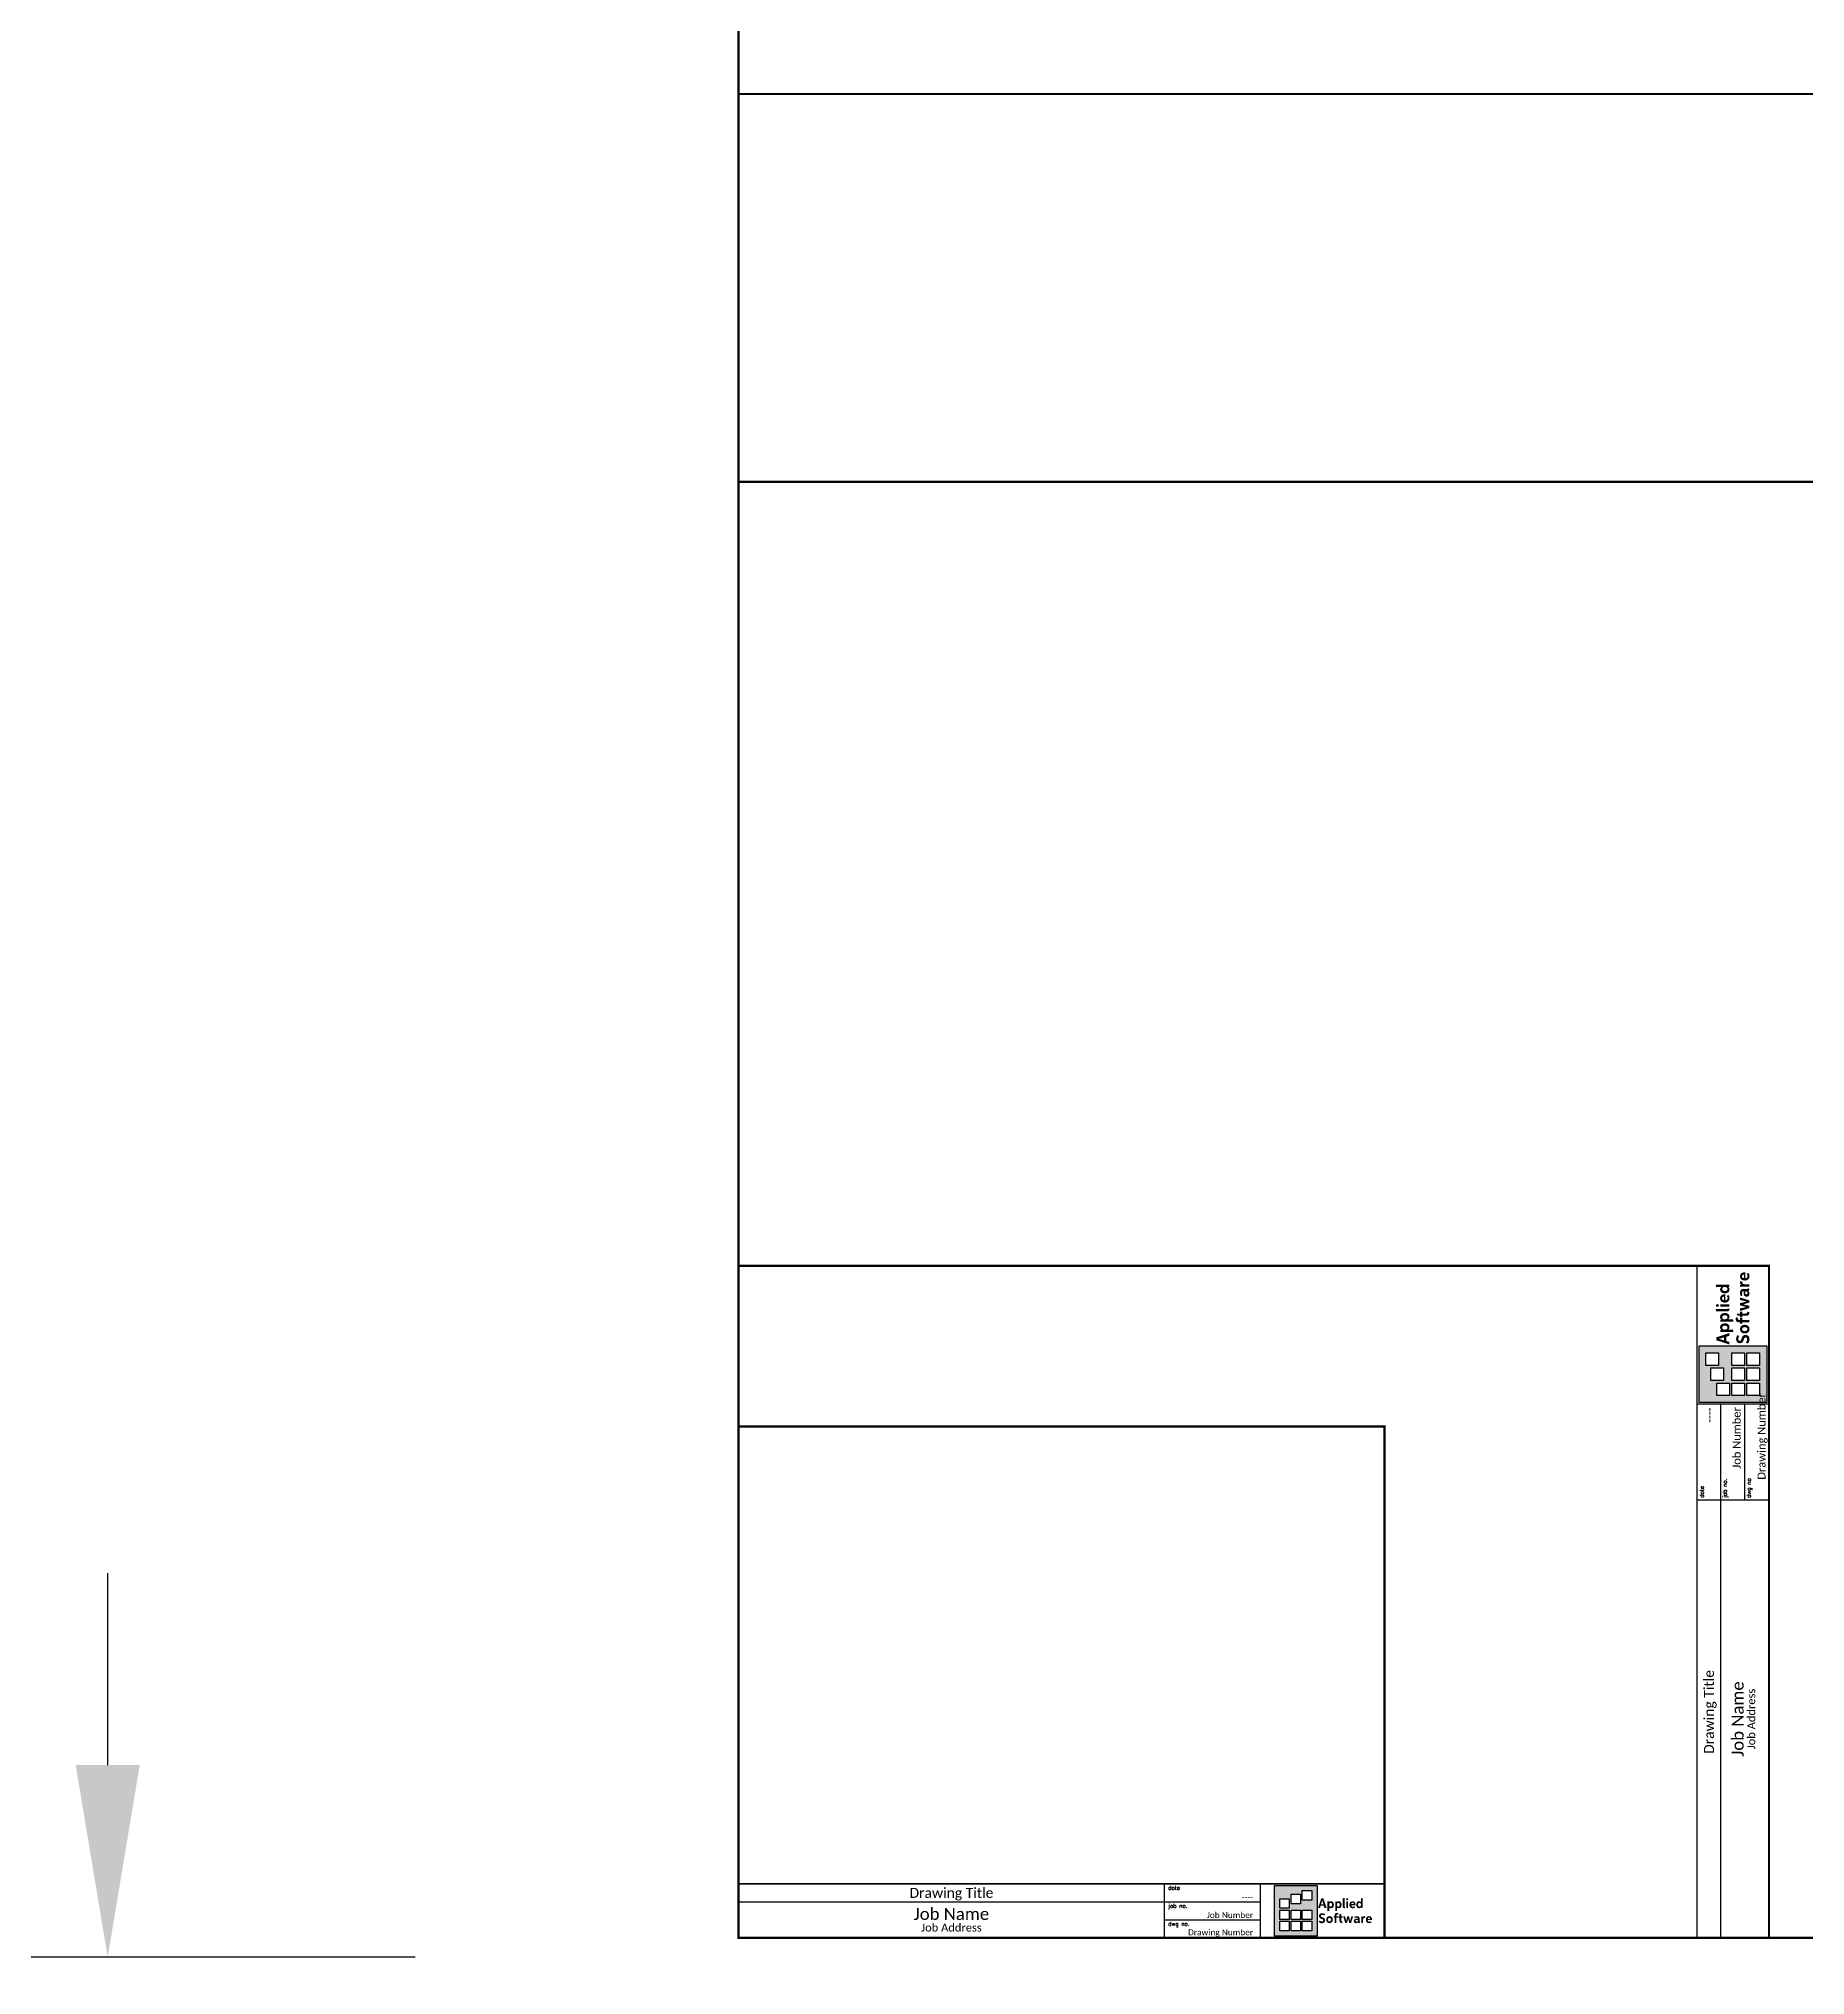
# Model space of a CAD drawing. Header units: inches. Extents: x -109 to 89, y -30 to 75.
# Drawn here: x -9.83 to 17.77, y 14.84 to 45.1 of the extents above; entities that cross this region are included whole.
import ezdxf
from ezdxf.enums import TextEntityAlignment as Align

# ---------------------------------------------------------------- set-up
doc = ezdxf.new("R2010")
doc.units = ezdxf.units.IN
doc.header["$LTSCALE"] = 0.25
doc.header["$MEASUREMENT"] = 0
doc.layers.add('ANNO-TTLB', color=7, linetype='Continuous')
doc.layers.add('ANNO-TTLB-TXT', color=8, linetype='Continuous')
doc.styles.add('AnnoText', font='calibri.ttf')
doc.styles.add('ROMANS', font='romans')
doc.styles.add('TTLB-Text', font='romans.shx')
doc.dimstyles.new('Tags', dxfattribs={"dimscale": 48, "dimtxt": 0.09375, "dimasz": 0.0625, "dimexe": 0.09375, "dimexo": 0.09375, "dimgap": 0.09, "dimtad": 0, "dimdec": 3, "dimzin": 0, "dimdsep": 46, "dimlunit": 4, "dimtxsty": 'ROMANS', "dimcen": 0, "dimadec": 0, "dimazin": 0, "dimtfac": 1, "dimtdec": 3, "dimtofl": 0, "dimtmove": 0, "dimatfit": 3, "dimfxl": 1, "dimfrac": 2, "dimtolj": 1, "dimtzin": 0, "dimarcsym": 0})

# ---------------------------------------------------------------- blocks, each defined once
blk = doc.blocks.new('*D11')
at = {"color": 0, "lineweight": -2, "transparency": 16777216}
for p, q in [((-8.756, 18.125), (-8.756, 21.125)), ((-3.949, 15.125), (-13.256, 15.125)), ((-21.809, 6.122), (-4.256, 6.122)), ((-8.756, 3.122), (-8.756, 0.122))]:
    blk.add_line(p, q, dxfattribs=at)
at = {"color": 0, "transparency": 16777216}
for points in [[(-9.256, 18.125), (-8.256, 18.125), (-8.756, 15.125)], [(-9.256, 3.122), (-8.256, 3.122), (-8.756, 6.122)]]:
    blk.add_solid(points, dxfattribs=at)
at = {"layer": 'Defpoints', "color": 0, "transparency": 16777216}
for p in [(0.551, 15.125), (-26.309, 6.122), (-8.756, 6.122)]:
    blk.add_point(p, dxfattribs=at)
at = {"color": 0, "transparency": 16777216, "insert": (-8.756, -7.305), "char_height": 4.5, "attachment_point": 5, "rotation": 90, "style": 'ROMANS'}
blk.add_mtext('\\A1;9"', dxfattribs=at)
blk = doc.blocks.new('CompanyLogo')
at = {"true_color": 0xd9531e}
h = blk.add_hatch(color=32, dxfattribs=at)
h.dxf.hatch_style = 1
h.paths.add_polyline_path([(0.932, 1.115), (0, 1.115), (0, 0), (0.932, 0)])
h.paths.add_polyline_path([(0.319, 0.822), (0.319, 0.614), (0.112, 0.614), (0.112, 0.822)], flags=16)
h.paths.add_polyline_path([(0.36, 0.921), (0.568, 0.921), (0.568, 0.713), (0.36, 0.713)], flags=16)
h.paths.add_polyline_path([(0.319, 0.575), (0.319, 0.367), (0.112, 0.367), (0.112, 0.575)], flags=16)
h.paths.add_polyline_path([(0.608, 1.002), (0.816, 1.002), (0.816, 0.794), (0.608, 0.794)], flags=16)
h.paths.add_polyline_path([(0.36, 0.575), (0.568, 0.575), (0.568, 0.367), (0.36, 0.367)], flags=16)
h.paths.add_polyline_path([(0.608, 0.575), (0.816, 0.575), (0.816, 0.367), (0.608, 0.367)], flags=16)
h.paths.add_polyline_path([(0.319, 0.327), (0.319, 0.12), (0.112, 0.12), (0.112, 0.327)], flags=16)
h.paths.add_polyline_path([(0.36, 0.327), (0.568, 0.327), (0.568, 0.12), (0.36, 0.12)], flags=16)
h.paths.add_polyline_path([(0.608, 0.327), (0.816, 0.327), (0.816, 0.12), (0.608, 0.12)], flags=16)
h = blk.add_hatch(color=256)
h.paths.add_polyline_path([(1.022, 0.703), (1.047, 0.787), (1.072, 0.703)])
h.paths.add_polyline_path([(1.097, 0.617), (1.143, 0.617), (1.072, 0.831), (1.024, 0.831), (0.954, 0.617), (0.997, 0.617), (1.012, 0.668), (1.082, 0.668)])
h = blk.add_hatch(color=256)
edge = h.paths.add_edge_path()
edge.add_spline(control_points=[(1.265, 0.692), (1.265, 0.667), (1.252, 0.649), (1.232, 0.649), (1.21, 0.649), (1.199, 0.667), (1.199, 0.692), (1.199, 0.714), (1.209, 0.735), (1.231, 0.735), (1.252, 0.735), (1.265, 0.717), (1.265, 0.692)], knot_values=[0, 0, 0, 0, 1, 1, 1, 2, 2, 2, 3, 3, 3, 4, 4, 4, 4], degree=3, periodic=0)
edge = h.paths.add_edge_path()
edge.add_spline(control_points=[(1.193, 0.767), (1.193, 0.767), (1.162, 0.767), (1.162, 0.767), (1.162, 0.767), (1.162, 0.55), (1.162, 0.55), (1.162, 0.55), (1.2, 0.557), (1.2, 0.557), (1.2, 0.557), (1.2, 0.631), (1.2, 0.631), (1.21, 0.619), (1.225, 0.614), (1.242, 0.614), (1.284, 0.614), (1.303, 0.65), (1.303, 0.69), (1.303, 0.738), (1.279, 0.77), (1.241, 0.77), (1.222, 0.77), (1.205, 0.763), (1.196, 0.748), (1.196, 0.748), (1.193, 0.767), (1.193, 0.767)], knot_values=[0, 0, 0, 0, 1, 1, 1, 2, 2, 2, 3, 3, 3, 4, 4, 4, 5, 5, 5, 6, 6, 6, 7, 7, 7, 8, 8, 8, 9, 9, 9, 9], degree=3, periodic=0)
h = blk.add_hatch(color=256)
edge = h.paths.add_edge_path()
edge.add_spline(control_points=[(1.434, 0.692), (1.434, 0.667), (1.422, 0.649), (1.401, 0.649), (1.38, 0.649), (1.369, 0.667), (1.369, 0.692), (1.369, 0.714), (1.378, 0.735), (1.401, 0.735), (1.421, 0.735), (1.434, 0.717), (1.434, 0.692)], knot_values=[0, 0, 0, 0, 1, 1, 1, 2, 2, 2, 3, 3, 3, 4, 4, 4, 4], degree=3, periodic=0)
edge = h.paths.add_edge_path()
edge.add_spline(control_points=[(1.363, 0.767), (1.363, 0.767), (1.332, 0.767), (1.332, 0.767), (1.332, 0.767), (1.332, 0.55), (1.332, 0.55), (1.332, 0.55), (1.37, 0.557), (1.37, 0.557), (1.37, 0.557), (1.37, 0.631), (1.37, 0.631), (1.38, 0.619), (1.395, 0.614), (1.411, 0.614), (1.454, 0.614), (1.472, 0.65), (1.472, 0.69), (1.472, 0.738), (1.449, 0.77), (1.41, 0.77), (1.392, 0.77), (1.375, 0.763), (1.366, 0.748), (1.366, 0.748), (1.363, 0.767), (1.363, 0.767)], knot_values=[0, 0, 0, 0, 1, 1, 1, 2, 2, 2, 3, 3, 3, 4, 4, 4, 5, 5, 5, 6, 6, 6, 7, 7, 7, 8, 8, 8, 9, 9, 9, 9], degree=3, periodic=0)
h = blk.add_hatch(color=256)
edge = h.paths.add_edge_path()
edge.add_spline(control_points=[(1.498, 0.652), (1.498, 0.626), (1.52, 0.614), (1.542, 0.614), (1.542, 0.614), (1.547, 0.646), (1.547, 0.646), (1.539, 0.65), (1.537, 0.656), (1.537, 0.669), (1.537, 0.669), (1.537, 0.841), (1.537, 0.841), (1.537, 0.841), (1.498, 0.834), (1.498, 0.834), (1.498, 0.834), (1.498, 0.652), (1.498, 0.652)], knot_values=[0, 0, 0, 0, 1, 1, 1, 2, 2, 2, 3, 3, 3, 4, 4, 4, 5, 5, 5, 6, 6, 6, 6], degree=3, periodic=0)
h = blk.add_hatch(color=256)
h.paths.add_polyline_path([(1.579, 0.617), (1.617, 0.617), (1.617, 0.767), (1.579, 0.767)])
edge = h.paths.add_edge_path()
edge.add_spline(control_points=[(1.596, 0.789), (1.609, 0.789), (1.62, 0.8), (1.62, 0.813), (1.62, 0.826), (1.609, 0.837), (1.596, 0.837), (1.583, 0.837), (1.572, 0.826), (1.572, 0.813), (1.572, 0.8), (1.583, 0.789), (1.596, 0.789)], knot_values=[0, 0, 0, 0, 1, 1, 1, 2, 2, 2, 3, 3, 3, 4, 4, 4, 4], degree=3, periodic=0)
h = blk.add_hatch(color=256)
edge = h.paths.add_edge_path()
edge.add_spline(control_points=[(1.683, 0.706), (1.685, 0.726), (1.697, 0.738), (1.713, 0.738), (1.73, 0.738), (1.74, 0.724), (1.742, 0.706), (1.742, 0.706), (1.683, 0.706), (1.683, 0.706)], knot_values=[0, 0, 0, 0, 1, 1, 1, 2, 2, 2, 3, 3, 3, 3], degree=3, periodic=0)
edge = h.paths.add_edge_path()
edge.add_spline(control_points=[(1.771, 0.634), (1.771, 0.634), (1.754, 0.659), (1.754, 0.659), (1.744, 0.651), (1.732, 0.645), (1.719, 0.645), (1.698, 0.645), (1.684, 0.659), (1.682, 0.681), (1.682, 0.681), (1.779, 0.681), (1.779, 0.681), (1.78, 0.684), (1.78, 0.69), (1.78, 0.694), (1.78, 0.738), (1.755, 0.77), (1.714, 0.77), (1.674, 0.77), (1.643, 0.741), (1.643, 0.691), (1.643, 0.64), (1.676, 0.614), (1.716, 0.614), (1.737, 0.614), (1.757, 0.621), (1.771, 0.634)], knot_values=[0, 0, 0, 0, 1, 1, 1, 2, 2, 2, 3, 3, 3, 4, 4, 4, 5, 5, 5, 6, 6, 6, 7, 7, 7, 8, 8, 8, 9, 9, 9, 9], degree=3, periodic=0)
h = blk.add_hatch(color=256)
edge = h.paths.add_edge_path()
edge.add_spline(control_points=[(1.868, 0.649), (1.847, 0.649), (1.834, 0.666), (1.834, 0.692), (1.834, 0.717), (1.847, 0.735), (1.867, 0.735), (1.889, 0.735), (1.9, 0.717), (1.9, 0.692), (1.9, 0.67), (1.89, 0.649), (1.868, 0.649)], knot_values=[0, 0, 0, 0, 1, 1, 1, 2, 2, 2, 3, 3, 3, 4, 4, 4, 4], degree=3, periodic=0)
edge = h.paths.add_edge_path()
edge.add_spline(control_points=[(1.906, 0.617), (1.906, 0.617), (1.937, 0.617), (1.937, 0.617), (1.937, 0.617), (1.937, 0.841), (1.937, 0.841), (1.937, 0.841), (1.899, 0.834), (1.899, 0.834), (1.899, 0.834), (1.899, 0.752), (1.899, 0.752), (1.889, 0.765), (1.874, 0.77), (1.858, 0.77), (1.815, 0.77), (1.796, 0.734), (1.796, 0.693), (1.796, 0.646), (1.82, 0.614), (1.859, 0.614), (1.877, 0.614), (1.894, 0.621), (1.903, 0.636), (1.903, 0.636), (1.906, 0.617), (1.906, 0.617)], knot_values=[0, 0, 0, 0, 1, 1, 1, 2, 2, 2, 3, 3, 3, 4, 4, 4, 5, 5, 5, 6, 6, 6, 7, 7, 7, 8, 8, 8, 9, 9, 9, 9], degree=3, periodic=0)
h = blk.add_hatch(color=256)
edge = h.paths.add_edge_path()
edge.add_spline(control_points=[(0.986, 0.345), (0.986, 0.345), (0.969, 0.315), (0.969, 0.315), (0.988, 0.297), (1.011, 0.285), (1.041, 0.285), (1.08, 0.285), (1.112, 0.307), (1.112, 0.351), (1.112, 0.431), (1.013, 0.402), (1.013, 0.446), (1.013, 0.462), (1.026, 0.471), (1.044, 0.471), (1.059, 0.471), (1.077, 0.465), (1.091, 0.454), (1.091, 0.454), (1.109, 0.482), (1.109, 0.482), (1.091, 0.497), (1.066, 0.506), (1.041, 0.506), (1.004, 0.506), (0.975, 0.485), (0.975, 0.443), (0.975, 0.365), (1.071, 0.392), (1.071, 0.348), (1.071, 0.332), (1.057, 0.323), (1.038, 0.323), (1.02, 0.323), (1.002, 0.332), (0.986, 0.345)], knot_values=[0, 0, 0, 0, 1, 1, 1, 2, 2, 2, 3, 3, 3, 4, 4, 4, 5, 5, 5, 6, 6, 6, 7, 7, 7, 8, 8, 8, 9, 9, 9, 10, 10, 10, 11, 11, 11, 12, 12, 12, 12], degree=3, periodic=0)
h = blk.add_hatch(color=256)
edge = h.paths.add_edge_path()
edge.add_spline(control_points=[(1.207, 0.32), (1.187, 0.32), (1.173, 0.339), (1.173, 0.364), (1.173, 0.389), (1.187, 0.407), (1.207, 0.407), (1.226, 0.407), (1.24, 0.389), (1.24, 0.364), (1.24, 0.339), (1.226, 0.32), (1.207, 0.32)], knot_values=[0, 0, 0, 0, 1, 1, 1, 2, 2, 2, 3, 3, 3, 4, 4, 4, 4], degree=3, periodic=0)
edge = h.paths.add_edge_path()
edge.add_spline(control_points=[(1.207, 0.285), (1.248, 0.285), (1.279, 0.316), (1.279, 0.364), (1.279, 0.412), (1.248, 0.442), (1.207, 0.442), (1.165, 0.442), (1.135, 0.412), (1.135, 0.364), (1.135, 0.316), (1.165, 0.285), (1.207, 0.285)], knot_values=[0, 0, 0, 0, 1, 1, 1, 2, 2, 2, 3, 3, 3, 4, 4, 4, 4], degree=3, periodic=0)
h = blk.add_hatch(color=256)
edge = h.paths.add_edge_path()
edge.add_spline(control_points=[(1.297, 0.405), (1.297, 0.405), (1.321, 0.405), (1.321, 0.405), (1.321, 0.405), (1.321, 0.289), (1.321, 0.289), (1.321, 0.289), (1.359, 0.289), (1.359, 0.289), (1.359, 0.289), (1.359, 0.405), (1.359, 0.405), (1.359, 0.405), (1.392, 0.405), (1.392, 0.405), (1.392, 0.405), (1.392, 0.439), (1.392, 0.439), (1.392, 0.439), (1.359, 0.439), (1.359, 0.439), (1.359, 0.439), (1.359, 0.45), (1.359, 0.45), (1.359, 0.468), (1.362, 0.478), (1.379, 0.478), (1.385, 0.478), (1.391, 0.477), (1.396, 0.476), (1.396, 0.476), (1.401, 0.508), (1.401, 0.508), (1.391, 0.51), (1.381, 0.512), (1.37, 0.512), (1.337, 0.512), (1.321, 0.492), (1.321, 0.458), (1.321, 0.458), (1.321, 0.439), (1.321, 0.439), (1.321, 0.439), (1.297, 0.439), (1.297, 0.439), (1.297, 0.439), (1.297, 0.405), (1.297, 0.405)], knot_values=[0, 0, 0, 0, 1, 1, 1, 2, 2, 2, 3, 3, 3, 4, 4, 4, 5, 5, 5, 6, 6, 6, 7, 7, 7, 8, 8, 8, 9, 9, 9, 10, 10, 10, 11, 11, 11, 12, 12, 12, 13, 13, 13, 14, 14, 14, 15, 15, 15, 16, 16, 16, 16], degree=3, periodic=0)
h = blk.add_hatch(color=256)
edge = h.paths.add_edge_path()
edge.add_spline(control_points=[(1.403, 0.405), (1.403, 0.405), (1.426, 0.405), (1.426, 0.405), (1.426, 0.405), (1.426, 0.341), (1.426, 0.341), (1.426, 0.298), (1.458, 0.285), (1.489, 0.285), (1.489, 0.285), (1.493, 0.318), (1.493, 0.318), (1.475, 0.322), (1.464, 0.327), (1.464, 0.351), (1.464, 0.351), (1.464, 0.405), (1.464, 0.405), (1.464, 0.405), (1.496, 0.405), (1.496, 0.405), (1.496, 0.405), (1.496, 0.439), (1.496, 0.439), (1.496, 0.439), (1.464, 0.439), (1.464, 0.439), (1.464, 0.439), (1.464, 0.492), (1.464, 0.492), (1.464, 0.492), (1.426, 0.484), (1.426, 0.484), (1.426, 0.484), (1.426, 0.439), (1.426, 0.439), (1.426, 0.439), (1.403, 0.439), (1.403, 0.439), (1.403, 0.439), (1.403, 0.405), (1.403, 0.405)], knot_values=[0, 0, 0, 0, 1, 1, 1, 2, 2, 2, 3, 3, 3, 4, 4, 4, 5, 5, 5, 6, 6, 6, 7, 7, 7, 8, 8, 8, 9, 9, 9, 10, 10, 10, 11, 11, 11, 12, 12, 12, 13, 13, 13, 14, 14, 14, 14], degree=3, periodic=0)
blk.add_hatch(color=256).paths.add_polyline_path([(1.506, 0.439), (1.553, 0.289), (1.591, 0.289), (1.616, 0.391), (1.642, 0.289), (1.68, 0.289), (1.727, 0.439), (1.688, 0.439), (1.661, 0.337), (1.635, 0.439), (1.598, 0.439), (1.573, 0.337), (1.548, 0.439)])
h = blk.add_hatch(color=256)
edge = h.paths.add_edge_path()
edge.add_spline(control_points=[(1.83, 0.353), (1.83, 0.353), (1.83, 0.345), (1.83, 0.345), (1.83, 0.327), (1.814, 0.317), (1.799, 0.317), (1.787, 0.317), (1.778, 0.323), (1.778, 0.335), (1.778, 0.348), (1.787, 0.356), (1.807, 0.356), (1.815, 0.356), (1.824, 0.355), (1.83, 0.353)], knot_values=[0, 0, 0, 0, 1, 1, 1, 2, 2, 2, 3, 3, 3, 4, 4, 4, 5, 5, 5, 5], degree=3, periodic=0)
edge = h.paths.add_edge_path()
edge.add_spline(control_points=[(1.877, 0.315), (1.87, 0.319), (1.868, 0.325), (1.868, 0.337), (1.868, 0.337), (1.868, 0.389), (1.868, 0.389), (1.868, 0.423), (1.848, 0.441), (1.809, 0.441), (1.788, 0.441), (1.766, 0.437), (1.749, 0.425), (1.749, 0.425), (1.761, 0.4), (1.761, 0.4), (1.772, 0.406), (1.787, 0.41), (1.801, 0.41), (1.818, 0.41), (1.83, 0.403), (1.83, 0.387), (1.83, 0.387), (1.83, 0.381), (1.83, 0.381), (1.822, 0.382), (1.812, 0.384), (1.801, 0.384), (1.763, 0.384), (1.74, 0.363), (1.74, 0.334), (1.74, 0.304), (1.762, 0.285), (1.79, 0.285), (1.807, 0.285), (1.824, 0.291), (1.833, 0.306), (1.836, 0.291), (1.853, 0.285), (1.873, 0.285), (1.873, 0.285), (1.877, 0.315), (1.877, 0.315)], knot_values=[0, 0, 0, 0, 1, 1, 1, 2, 2, 2, 3, 3, 3, 4, 4, 4, 5, 5, 5, 6, 6, 6, 7, 7, 7, 8, 8, 8, 9, 9, 9, 10, 10, 10, 11, 11, 11, 12, 12, 12, 13, 13, 13, 14, 14, 14, 14], degree=3, periodic=0)
h = blk.add_hatch(color=256)
edge = h.paths.add_edge_path()
edge.add_spline(control_points=[(1.907, 0.289), (1.907, 0.289), (1.945, 0.289), (1.945, 0.289), (1.945, 0.289), (1.945, 0.351), (1.945, 0.351), (1.945, 0.378), (1.949, 0.404), (1.975, 0.404), (1.98, 0.404), (1.985, 0.403), (1.989, 0.401), (1.989, 0.401), (1.996, 0.439), (1.996, 0.439), (1.99, 0.441), (1.984, 0.442), (1.977, 0.442), (1.959, 0.442), (1.948, 0.433), (1.941, 0.417), (1.941, 0.417), (1.941, 0.417), (1.941, 0.417), (1.941, 0.417), (1.938, 0.439), (1.938, 0.439), (1.938, 0.439), (1.907, 0.439), (1.907, 0.439), (1.907, 0.439), (1.907, 0.289), (1.907, 0.289)], knot_values=[0, 0, 0, 0, 1, 1, 1, 2, 2, 2, 3, 3, 3, 4, 4, 4, 5, 5, 5, 6, 6, 6, 7, 7, 7, 8, 8, 8, 9, 9, 9, 10, 10, 10, 11, 11, 11, 11], degree=3, periodic=0)
h = blk.add_hatch(color=256)
edge = h.paths.add_edge_path()
edge.add_spline(control_points=[(2.046, 0.378), (2.048, 0.397), (2.06, 0.41), (2.076, 0.41), (2.094, 0.41), (2.103, 0.396), (2.105, 0.378), (2.105, 0.378), (2.046, 0.378), (2.046, 0.378)], knot_values=[0, 0, 0, 0, 1, 1, 1, 2, 2, 2, 3, 3, 3, 3], degree=3, periodic=0)
edge = h.paths.add_edge_path()
edge.add_spline(control_points=[(2.135, 0.305), (2.135, 0.305), (2.117, 0.33), (2.117, 0.33), (2.107, 0.323), (2.095, 0.317), (2.082, 0.317), (2.061, 0.317), (2.048, 0.331), (2.045, 0.353), (2.045, 0.353), (2.142, 0.353), (2.142, 0.353), (2.143, 0.356), (2.143, 0.361), (2.143, 0.366), (2.143, 0.41), (2.118, 0.442), (2.077, 0.442), (2.037, 0.442), (2.006, 0.413), (2.006, 0.363), (2.006, 0.312), (2.039, 0.285), (2.079, 0.285), (2.1, 0.285), (2.12, 0.293), (2.135, 0.305)], knot_values=[0, 0, 0, 0, 1, 1, 1, 2, 2, 2, 3, 3, 3, 4, 4, 4, 5, 5, 5, 6, 6, 6, 7, 7, 7, 8, 8, 8, 9, 9, 9, 9], degree=3, periodic=0)
at = {"color": 32, "true_color": 0xd9531e}
for points in [[(0, 1.115), (0.932, 1.115), (0.932, 0), (0, 0)], [(0.608, 1.002), (0.816, 1.002), (0.816, 0.794), (0.608, 0.794)], [(0.112, 0.822), (0.319, 0.822), (0.319, 0.614), (0.112, 0.614)], [(0.36, 0.921), (0.568, 0.921), (0.568, 0.713), (0.36, 0.713)], [(0.112, 0.575), (0.319, 0.575), (0.319, 0.367), (0.112, 0.367)], [(0.112, 0.327), (0.319, 0.327), (0.319, 0.12), (0.112, 0.12)], [(0.36, 0.575), (0.568, 0.575), (0.568, 0.367), (0.36, 0.367)], [(0.36, 0.327), (0.568, 0.327), (0.568, 0.12), (0.36, 0.12)], [(0.608, 0.575), (0.816, 0.575), (0.816, 0.367), (0.608, 0.367)], [(0.608, 0.327), (0.816, 0.327), (0.816, 0.12), (0.608, 0.12)]]:
    blk.add_lwpolyline(points, close=True, dxfattribs=at)
blk = doc.blocks.new('TTLB_85x11')
at = {"layer": 'ANNO-TTLB'}
for p, q in [((7.204, 0.302), (7.204, 1.146)), ((8.704, 0.302), (8.704, 1.146)), ((0.551, 0.865), (8.704, 0.865)), ((7.204, 0.583), (8.704, 0.583))]:
    blk.add_line(p, q, dxfattribs=at)
at = {"layer": 'ANNO-TTLB', "const_width": 0.0352}
blk.add_lwpolyline([(0.551, 8.29), (10.645, 8.29), (10.645, 0.302), (0.551, 0.302)], close=True, dxfattribs=at)
at = {"layer": 'ANNO-TTLB', "const_width": 0.0234}
blk.add_lwpolyline([(10.645, 1.146), (0.551, 1.146)], dxfattribs=at)
at = {"xscale": 0.7101677586866412, "yscale": 0.7101677586866412, "zscale": 0.7101677586866412}
blk.add_blockref('CompanyLogo', (8.927, 0.328), dxfattribs=at)
at = {"layer": 'ANNO-TTLB-TXT', "style": 'TTLB-Text'}
for s, p in [('date', (7.265, 1.052)), ('job no.', (7.265, 0.77)), ('dwg no.', (7.265, 0.489))]:
    blk.add_text(s, height=0.0625, dxfattribs=at).set_placement(p)
at = {"layer": 'ANNO-TTLB-TXT', "insert": (8.59, 0.888), "char_height": 0.0938, "attachment_point": 9, "style": 'AnnoText'}
blk.add_mtext('----', dxfattribs=at)
at = {"layer": 'ANNO-TTLB-TXT', "style": 'AnnoText'}
for tag, height, p in [('JOBNAME', 0.188, (3.877, 0.676)), ('JOBADDRESS', 0.125, (3.877, 0.463))]:
    blk.add_attdef(tag, text='', height=height, dxfattribs=at).set_placement(p, align=Align.MIDDLE_CENTER)
blk.add_attdef('JOBNUMBER', text='', height=0.0938, dxfattribs=at).set_placement((8.59, 0.583), align=Align.BOTTOM_RIGHT)
blk = doc.blocks.new('TTLB_Text_85x11')
at = {"layer": 'ANNO-TTLB-TXT', "style": 'AnnoText'}
blk.add_attdef('DRAWINGTITLE', text='', height=0.156, dxfattribs=at).set_placement((3.877, 1.005), align=Align.MIDDLE_CENTER)
blk.add_attdef('DWGNUMBER', text='', height=0.0938, dxfattribs=at).set_placement((8.59, 0.313), align=Align.BOTTOM_RIGHT)
blk = doc.blocks.new('TTLB_11x17')
at = {"layer": 'ANNO-TTLB'}
for p, q in [((16.887, 8.822), (15.762, 8.822)), ((16.137, 0.483), (16.137, 8.822)), ((16.512, 7.322), (16.512, 8.822)), ((16.887, 7.322), (15.762, 7.322))]:
    blk.add_line(p, q, dxfattribs=at)
at = {"layer": 'ANNO-TTLB', "const_width": 0.0352}
blk.add_lwpolyline([(0.787, 0.483), (0.787, 10.983), (16.887, 10.983), (16.887, 0.483)], close=True, dxfattribs=at)
at = {"layer": 'ANNO-TTLB', "const_width": 0.0234}
blk.add_lwpolyline([(15.762, 10.983), (15.762, 0.483)], dxfattribs=at)
at = {"xscale": 0.9489054084344556, "yscale": 0.9489054084344556, "zscale": 0.9489054084344556, "rotation": 90}
blk.add_blockref('CompanyLogo', (16.853, 8.848), dxfattribs=at)
at = {"layer": 'ANNO-TTLB-TXT', "style": 'TTLB-Text'}
for s, p in [('job no.', (16.227, 7.358)), ('dwg no', (16.602, 7.358)), ('date', (15.868, 7.358))]:
    blk.add_text(s, height=0.0625, rotation=90, dxfattribs=at).set_placement(p)
at = {"layer": 'ANNO-TTLB-TXT', "insert": (16.019, 8.769), "char_height": 0.125, "attachment_point": 9, "rotation": 90, "style": 'AnnoText'}
blk.add_mtext('----', dxfattribs=at)
at = {"layer": 'ANNO-TTLB-TXT', "style": 'AnnoText'}
blk.add_attdef('JOBNUMBER', text='', height=0.125, rotation=90, dxfattribs=at).set_placement((16.482, 8.774), align=Align.BOTTOM_RIGHT)
for tag, height, p in [('JOBNAME', 0.188, (16.397, 3.902)), ('JOBADDRESS', 0.125, (16.609, 3.902))]:
    blk.add_attdef(tag, text='', height=height, rotation=90, dxfattribs=at).set_placement(p, align=Align.MIDDLE_CENTER)
blk = doc.blocks.new('TTLB_Text_11x17')
at = {"layer": 'ANNO-TTLB-TXT', "style": 'AnnoText'}
blk.add_attdef('DWGNUMBER', text='', height=0.125, rotation=90, dxfattribs=at).set_placement((16.87, 8.994), align=Align.BOTTOM_RIGHT)
blk.add_attdef('DRAWINGTITLE', text='', height=0.156, rotation=90, dxfattribs=at).set_placement((15.949, 4.012), align=Align.MIDDLE_CENTER)
blk = doc.blocks.new('TTLB_24x36')
at = {"layer": 'ANNO-TTLB', "const_width": 0.0352}
blk.add_lwpolyline([(3.658, 1.569), (3.658, 24.319), (35.854, 24.319), (35.854, 1.569)], close=True, dxfattribs=at)
at = {"layer": 'ANNO-TTLB-TXT', "style": 'AnnoText'}
for tag, height, p in [('JOBNAME', 0.312, (36.868, 14.194)), ('JOBADDRESS', 0.188, (37.316, 14.194))]:
    blk.add_attdef(tag, text='', height=height, rotation=90, dxfattribs=at).set_placement(p, align=Align.MIDDLE_CENTER)
for tag, p in [('JOBNUMBER', (36.707, 5.364)), ('DETAILER', (36.707, 5.114))]:
    blk.add_attdef(tag, text='', height=0.0938, dxfattribs=at).set_placement(p, align=Align.BOTTOM_LEFT)
blk = doc.blocks.new('TTLB_30x42')
at = {"layer": 'ANNO-TTLB', "const_width": 0.0352}
blk.add_lwpolyline([(2.047, 30.082), (39.937, 30.082), (39.937, 1.274), (2.047, 1.274)], close=True, dxfattribs=at)
at = {"layer": 'ANNO-TTLB-TXT', "style": 'AnnoText'}
for tag, height, p in [('JOBNAME', 0.312, (40.951, 13.524)), ('JOBADDRESS', 0.188, (41.399, 13.524))]:
    blk.add_attdef(tag, text='', height=height, rotation=90, dxfattribs=at).set_placement(p, align=Align.MIDDLE_CENTER)
for tag, p in [('JOBNUMBER', (41.132, 5.054)), ('DETAILER', (41.132, 4.804))]:
    blk.add_attdef(tag, text='', height=0.0938, dxfattribs=at).set_placement(p, align=Align.BOTTOM_LEFT)
blk = doc.blocks.new('TTLB_36x48')
at = {"layer": 'ANNO-TTLB', "const_width": 0.0352}
blk.add_lwpolyline([(0.044, 35.5), (44.18, 35.5), (44.18, 0.044), (0.044, 0.044)], close=True, dxfattribs=at)
at = {"layer": 'ANNO-TTLB-TXT', "style": 'AnnoText'}
for tag, height, p in [('JOBNAME', 0.312, (45.193, 15.618)), ('JOBADDRESS', 0.188, (45.642, 15.618))]:
    blk.add_attdef(tag, text='', height=height, rotation=90, dxfattribs=at).set_placement(p, align=Align.MIDDLE_CENTER)
for tag, p in [('JOBNUMBER', (45.374, 3.824)), ('DETAILER', (45.374, 3.574))]:
    blk.add_attdef(tag, text='', height=0.0938, dxfattribs=at).set_placement(p, align=Align.BOTTOM_LEFT)

msp = doc.modelspace()

# ---------------------------------------------------------------- block references
for name, p in [('TTLB_36x48', (1.0577, 15.3828)), ('TTLB_30x42', (-0.9448, 14.1529)), ('TTLB_24x36', (-2.5565, 13.8578))]:
    msp.add_blockref(name, p)
for name, p, values in [('TTLB_11x17', (0.3147, 14.9441), {'JOBNAME': 'Job Name', 'JOBNUMBER': 'Job Number', 'JOBADDRESS': 'Job Address'}), ('TTLB_Text_11x17', (0.3147, 14.9441), {'DWGNUMBER': 'Drawing Number', 'DRAWINGTITLE': 'Drawing Title'}), ('TTLB_85x11', (0.5509, 15.1249), {'JOBNAME': 'Job Name', 'JOBNUMBER': 'Job Number', 'JOBADDRESS': 'Job Address'}), ('TTLB_Text_85x11', (0.5509, 15.1249), {'DWGNUMBER': 'Drawing Number', 'DRAWINGTITLE': 'Drawing Title'})]:
    msp.add_blockref(name, p).add_auto_attribs(values)

# ---------------------------------------------------------------- dimensions: what is measured, and where the dimension line sits
dim = msp.add_linear_dim(base=(-8.7563, 6.1225), p1=(0.5509, 15.1249), p2=(-26.3088, 6.1225), angle=90, dimstyle='Tags')
dim.commit()
dim.dimension.update_dxf_attribs({"geometry": '*D11', "text_midpoint": (-8.7563, -7.3047)})

doc.saveas('drawing.dxf')
